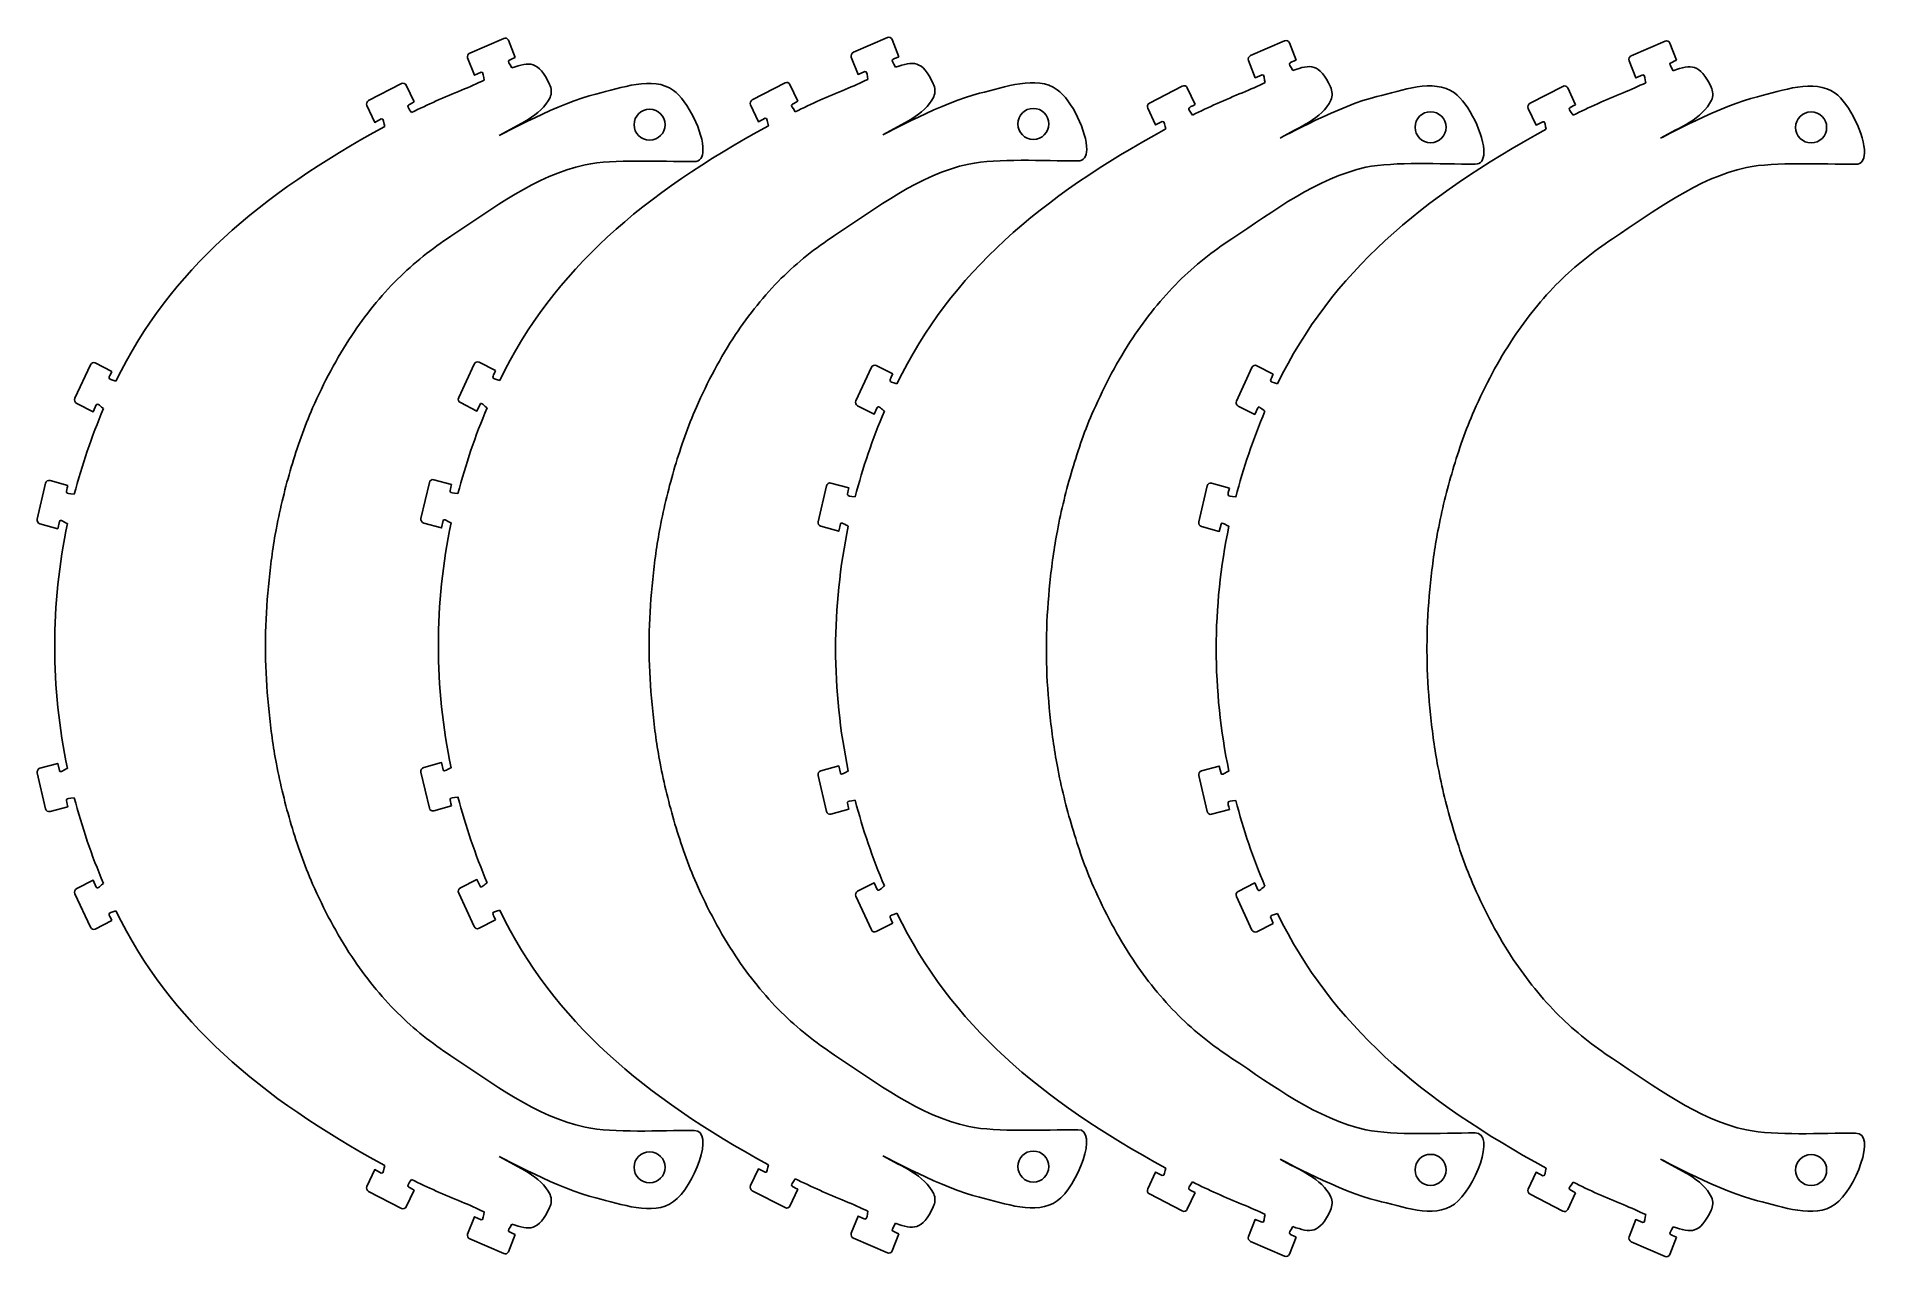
# Model space of a CAD drawing. Extents: x 0 to 1126, y 0 to 747.
import ezdxf

# ---------------------------------------------------------------- set-up
doc = ezdxf.new("R2010")
doc.units = 0
doc.layers.add('Layer_1', color=7, linetype='CONTINUOUS')

msp = doc.modelspace()

# ---------------------------------------------------------------- linework, layer by layer
at = {"layer": 'Layer_1', "color": 1}
for points in [[(285.630718, 745.85727), (264.869019, 736.861172)], [(292.656118, 734.111173), (288.554617, 744.667872)], [(520.482676, 746.301705), (499.720977, 737.305606)], [(527.508076, 734.555607), (523.406575, 745.112307)], [(763.619747, 744.30173), (742.858048, 735.305632)], [(996.564336, 744.199759), (975.802629, 735.20366)], [(263.57802, 733.845574), (267.679619, 723.288875), (271.880719, 725.109273)], [(498.429978, 734.290009), (502.531577, 723.733309), (506.732677, 725.553707)], [(741.567048, 732.290034), (745.668648, 721.733335), (749.869747, 723.553733)], [(770.645136, 732.555633), (766.543646, 743.112332)], [(1003.589721, 732.453661), (999.488216, 743.010361)], [(974.51163, 732.188062), (978.61323, 721.631363), (982.814329, 723.451761)], [(223.038932, 718.144375), (202.941334, 707.749878)], [(230.851442, 706.908075), (226.037042, 717.159974)], [(457.890882, 718.58881), (437.793284, 708.194312)], [(465.703384, 707.35251), (460.888985, 717.604409)], [(701.027953, 716.588835), (680.930355, 706.194338)], [(708.840455, 705.352535), (704.026055, 715.604434)], [(933.97261, 716.486863), (913.875012, 706.092366)], [(941.785037, 705.250563), (936.970637, 715.502463)], [(201.859331, 704.654177), (206.671841, 694.402179), (210.740124, 696.505679)], [(436.711285, 705.098611), (441.523784, 694.846613), (445.592086, 696.950113)], [(679.848356, 703.098637), (684.660854, 692.846639), (688.729156, 694.950139)], [(912.793013, 702.996665), (917.605511, 692.744667), (921.673813, 694.848167)], [(407.636615, 677.308984), (407.636615, 677.310378)], [(642.488574, 677.753418), (642.488574, 677.754813)], [(885.625643, 675.753444), (885.625632, 675.754838)], [(1118.570383, 675.651472), (1118.570308, 675.652867)], [(32.716759, 546.076093), (23.240161, 525.529197)], [(45.785041, 542.005694), (35.687467, 547.140495)], [(267.568705, 546.520528), (258.092104, 525.973631)], [(280.637003, 542.450128), (270.539402, 547.58493)], [(510.705776, 544.520553), (501.229175, 523.973657)], [(523.774073, 540.450154), (513.676473, 545.584955)], [(743.650433, 544.418582), (734.173832, 523.871685)], [(756.718731, 540.348182), (746.62113, 545.482984)], [(24.287053, 522.421798), (34.382775, 517.286996), (36.300771, 521.445198)], [(259.139007, 522.866232), (269.234706, 517.731431), (271.152703, 521.889633)], [(502.276077, 520.866258), (512.371777, 515.731456), (514.289773, 519.889658)], [(735.220735, 520.764286), (745.316434, 515.629485), (747.23443, 519.787687)], [(5.29096, 473.583745), (0.15617, 451.546645)], [(18.912074, 472.236045), (7.988257, 475.226245)], [(240.142907, 474.02818), (235.008109, 451.99108)], [(253.764005, 472.68048), (242.840208, 475.670679)], [(496.901076, 470.680505), (485.977278, 473.670705)], [(729.845733, 470.578534), (718.921936, 473.568733)], [(22.800754, 466.755704), (22.800754, 466.792744)], [(257.652704, 467.200139), (257.652704, 467.237178)], [(483.279977, 472.028205), (478.14518, 449.991105)], [(500.789775, 465.200164), (500.789775, 465.237204)], [(716.224634, 471.926234), (711.089837, 449.889134)], [(733.734432, 465.098193), (733.734432, 465.135232)], [(236.662408, 449.158982), (247.586307, 446.168782), (248.625307, 450.627782)], [(1.810469, 448.714547), (12.734361, 445.724348), (13.773353, 450.183347)], [(479.799479, 447.159007), (490.723378, 444.168808), (491.762378, 448.627807)], [(712.744136, 447.057036), (723.668035, 444.066836), (724.707035, 448.525835)], [(10.804648, 373.902038), (10.804648, 373.8907)], [(245.656606, 374.346473), (245.656606, 374.335134)], [(488.793676, 372.346498), (488.793676, 372.33516)], [(721.738333, 372.244526), (721.738333, 372.233188)], [(0.15617, 296.244206), (5.29096, 274.207106)], [(13.773353, 297.607482), (12.734361, 302.066492), (1.810469, 299.076282)], [(235.008109, 296.688641), (240.142907, 274.651541)], [(248.625307, 298.051916), (247.586307, 302.510927), (236.662408, 299.520716)], [(478.14518, 294.688666), (483.279977, 272.651566)], [(491.762378, 296.051942), (490.723378, 300.510952), (479.799479, 297.520742)], [(711.089837, 294.586695), (716.224634, 272.549595)], [(724.707035, 295.94997), (723.668035, 300.408981), (712.744136, 297.41877)], [(7.988257, 272.564486), (18.912074, 275.55481)], [(22.800754, 280.998085), (22.800754, 281.037014)], [(242.840208, 273.008921), (253.764005, 275.999245)], [(257.652704, 281.44252), (257.652704, 281.481449)], [(485.977278, 271.008946), (496.901076, 273.99927)], [(500.789775, 279.442545), (500.789775, 279.481474)], [(718.921936, 270.906974), (729.845733, 273.897298)], [(733.734432, 279.340573), (733.734432, 279.379503)], [(36.300771, 226.34752), (34.382775, 230.505832), (24.287053, 225.371042)], [(271.152703, 226.791955), (269.234706, 230.950266), (259.139007, 225.815476)], [(514.289773, 224.79198), (512.371777, 228.950292), (502.276077, 223.815502)], [(747.23443, 224.690009), (745.316434, 228.84832), (735.220735, 223.71353)], [(23.240161, 222.263628), (32.716759, 201.71672)], [(258.092104, 222.708063), (267.568705, 202.161154)], [(501.229175, 220.708088), (510.705776, 200.16118)], [(734.173832, 220.606116), (743.650433, 200.059208)], [(35.687467, 200.652216), (45.785041, 205.789538)], [(270.539402, 201.096651), (280.637003, 206.233973)], [(513.676473, 199.096676), (523.774073, 204.233998)], [(746.62113, 198.994704), (756.718731, 204.132027)], [(210.740124, 51.289535), (206.671841, 53.393068), (201.859331, 43.141139)], [(445.592086, 51.733969), (441.523784, 53.837503), (436.711285, 43.585573)], [(688.729156, 49.733995), (684.660854, 51.837528), (679.848356, 41.585599)], [(921.673813, 49.632023), (917.605511, 51.735557), (912.793013, 41.483627)], [(202.941334, 40.045441), (223.038932, 29.650872)], [(226.037042, 30.63525), (230.851442, 40.887255)], [(437.793284, 40.489876), (457.890882, 30.095307)], [(460.888985, 31.079685), (465.703384, 41.33169)], [(680.930355, 38.489901), (701.027953, 28.095332)], [(704.026055, 29.07971), (708.840455, 39.331715)], [(913.875012, 38.38793), (933.97261, 27.993361)], [(936.970713, 28.977738), (941.785112, 39.229744)], [(271.880719, 22.686073), (267.679619, 24.506369), (263.57802, 13.949771)], [(506.732677, 23.130508), (502.531577, 24.950803), (498.429978, 14.394206)], [(749.869747, 21.130533), (745.668648, 22.950829), (741.567048, 12.394231)], [(982.814405, 21.028561), (978.613305, 22.848857), (974.511706, 12.29226)], [(288.554617, 3.127473), (292.656118, 13.684071)], [(499.720977, 11.378484), (520.482676, 2.382377)], [(523.406575, 3.571908), (527.508076, 14.128505)], [(766.543646, 1.571933), (770.645147, 12.128531)], [(999.488291, 1.469962), (1003.589796, 12.026559)], [(264.869019, 10.934049), (285.630718, 1.937943)], [(742.858048, 9.378509), (763.619747, 0.382403)], [(975.802705, 9.276537), (996.564411, 0.280431)]]:
    msp.add_lwpolyline(points, dxfattribs=at)
for points in [[(374.97806, 683.505579)], [(609.830018, 683.950051)], [(852.96704, 681.950039)], [(1085.911716, 681.848105)], [(374.97806, 64.289483)], [(609.830018, 64.733918)], [(852.96704, 62.733943)], [(1085.911754, 62.631971)]]:
    msp.add_lwpolyline(points, close=True, dxfattribs=at)
for points in [[(288.554617, 744.667872), (288.106119, 745.827072), (286.790319, 746.359872), (285.630718, 745.85727)], [(523.406575, 745.112307), (522.958077, 746.271507), (521.642276, 746.804307), (520.482676, 746.301705)], [(766.543646, 743.112332), (766.095148, 744.271532), (764.779347, 744.804332), (763.619747, 744.30173)], [(999.488216, 743.010361), (999.039737, 744.16956), (997.723932, 744.70236), (996.564336, 744.199759)], [(264.869019, 736.861172), (263.71022, 736.358774), (263.128623, 735.002072), (263.57802, 733.845574)], [(290.61322, 727.712773), (289.088517, 730.631275), (288.14342, 731.524672), (288.771418, 732.228375)], [(288.771418, 732.228375), (289.206619, 732.717174), (290.393916, 733.131973), (292.656118, 734.111173)], [(313.761614, 717.650274), (306.770415, 732.342173), (301.611217, 731.572275), (290.61322, 727.712773)], [(499.720977, 737.305606), (498.562178, 736.803209), (497.980581, 735.446506), (498.429978, 734.290009)], [(525.465177, 728.157208), (523.940475, 731.07571), (522.995377, 731.969107), (523.623376, 732.672809)], [(523.623376, 732.672809), (524.058577, 733.161608), (525.245874, 733.576407), (527.508076, 734.555607)], [(548.613572, 718.094708), (541.622373, 732.786607), (536.463174, 732.01671), (525.465177, 728.157208)], [(742.858048, 735.305632), (741.699249, 734.803234), (741.117651, 733.446532), (741.567048, 732.290034)], [(766.760435, 730.672835), (767.195637, 731.161634), (768.382934, 731.576433), (770.645136, 732.555633)], [(975.802629, 735.20366), (974.64383, 734.701263), (974.062233, 733.34456), (974.51163, 732.188062)], [(999.705009, 730.570863), (1000.140222, 731.059662), (1001.327523, 731.474461), (1003.589721, 732.453661)], [(271.880719, 725.109273), (273.454718, 725.791175), (273.138519, 721.885975), (273.751819, 720.318174)], [(389.59562, 713.990074), (376.709821, 723.210676), (357.555623, 715.324077), (342.113223, 711.775274)], [(506.732677, 725.553707), (508.306676, 726.235609), (507.990477, 722.330409), (508.603777, 720.762608)], [(624.447576, 714.434508), (611.561778, 723.655111), (592.40758, 715.768511), (576.965182, 712.219709)], [(749.869747, 723.553733), (751.443747, 724.235635), (751.127548, 720.330435), (751.740848, 718.762634)], [(768.602237, 726.157233), (767.077534, 729.075735), (766.132437, 729.969132), (766.760435, 730.672835)], [(791.750631, 716.094734), (784.759432, 730.786633), (779.600234, 730.016735), (768.602237, 726.157233)], [(867.584637, 712.434534), (854.698838, 721.655136), (835.54464, 713.768537), (820.102241, 710.219734)], [(982.814329, 723.451761), (984.388328, 724.133663), (984.072129, 720.228463), (984.685429, 718.660662)], [(1001.546811, 726.055262), (1000.022112, 728.973763), (999.077041, 729.867161), (999.705009, 730.570863)], [(1024.695243, 715.992762), (1017.704025, 730.684661), (1012.544819, 729.914764), (1001.546811, 726.055262)], [(1100.529302, 712.332562), (1087.643495, 721.553165), (1068.489305, 713.666565), (1053.046913, 710.117763)], [(226.037042, 717.159974), (225.509836, 718.282275), (224.16062, 718.724876), (223.038932, 718.144375)], [(259.88662, 714.152174), (249.323223, 709.898376), (239.122423, 705.302275), (229.224544, 700.433477)], [(273.751819, 720.318174), (269.36242, 718.252076), (264.72562, 716.100475), (259.88662, 714.152174)], [(342.113223, 711.775274), (321.164627, 706.961075), (282.84953, 686.359277), (282.84953, 686.359277)], [(313.992128, 709.659975), (315.150825, 712.059877), (314.906728, 715.243777), (313.761614, 717.650274)], [(407.636615, 677.310378), (407.907834, 687.917678), (398.436217, 707.664075), (389.59562, 713.990074)], [(460.888985, 717.604409), (460.361782, 718.726709), (459.012582, 719.169311), (457.890882, 718.58881)], [(494.738578, 714.596608), (484.175181, 710.342811), (473.974381, 705.746709), (464.076483, 700.877911)], [(508.603777, 720.762608), (504.214378, 718.696511), (499.577578, 716.544909), (494.738578, 714.596608)], [(576.965182, 712.219709), (556.016585, 707.40551), (517.701488, 686.803712), (517.701488, 686.803712)], [(517.701488, 686.803712), (529.247887, 693.590011), (543.207087, 698.42911), (548.844085, 710.10441)], [(548.844085, 710.10441), (550.002783, 712.504311), (549.758686, 715.688211), (548.613572, 718.094708)], [(642.488574, 677.754813), (642.759774, 688.362113), (633.288175, 708.10851), (624.447576, 714.434508)], [(704.026055, 715.604434), (703.498853, 716.726735), (702.149653, 717.169336), (701.027953, 716.588835)], [(737.875648, 712.596634), (727.312252, 708.342836), (717.111451, 703.746735), (707.213554, 698.877937)], [(751.740848, 718.762634), (747.351448, 716.696536), (742.714649, 714.544935), (737.875648, 712.596634)], [(820.102241, 710.219734), (799.153644, 705.405535), (760.838547, 684.803737), (760.838547, 684.803737)], [(791.981145, 708.104435), (793.139842, 710.504337), (792.895745, 713.688237), (791.750631, 716.094734)], [(885.625632, 675.754838), (885.896813, 686.362138), (876.425235, 706.108535), (867.584637, 712.434534)], [(936.970637, 715.502463), (936.44351, 716.624763), (935.09431, 717.067365), (933.97261, 716.486863)], [(970.82023, 712.494662), (960.256833, 708.240865), (950.056033, 703.644763), (940.158135, 698.775965)], [(984.685429, 718.660662), (980.29603, 716.594565), (975.65923, 714.442963), (970.82023, 712.494662)], [(1053.046913, 710.117763), (1032.098316, 705.303564), (993.783208, 684.701765), (993.783208, 684.701765)], [(1024.925794, 708.002464), (1026.084484, 710.402365), (1025.840402, 713.586265), (1024.695243, 715.992762)], [(1118.570308, 675.652867), (1118.841678, 686.260166), (1109.36988, 706.006563), (1100.529302, 712.332562)], [(202.941334, 707.749878), (201.818134, 707.169577), (201.332049, 705.777777), (201.859331, 704.654177)], [(229.224544, 700.433477), (227.510529, 703.227575), (226.526642, 704.019076), (227.103436, 704.763575)], [(227.103436, 704.763575), (227.505237, 705.280675), (228.66113, 705.776076), (230.851442, 706.908075)], [(282.84953, 686.359277), (294.395929, 693.145577), (308.355129, 697.984676), (313.992128, 709.659975)], [(365.47255, 693.01109), (365.47255, 698.260838), (369.728312, 702.516601), (374.97806, 702.516601)], [(374.97806, 702.516601), (380.227809, 702.516601), (384.483571, 698.260839), (384.483571, 693.01109)], [(437.793284, 708.194312), (436.670085, 707.614011), (436.183984, 706.222212), (436.711285, 705.098611)], [(464.076483, 700.877911), (462.362483, 703.67201), (461.378585, 704.463511), (461.955382, 705.20801)], [(461.955382, 705.20801), (462.357184, 705.725109), (463.513084, 706.220511), (465.703384, 707.35251)], [(600.324507, 693.455562), (600.324508, 698.705311), (604.58027, 702.961073), (609.830018, 702.961073)], [(609.830018, 702.961073), (615.079767, 702.961073), (619.335529, 698.705311), (619.335529, 693.455562)], [(680.930355, 706.194338), (679.807155, 705.614037), (679.321055, 704.222237), (679.848356, 703.098637)], [(707.213554, 698.877937), (705.499553, 701.672035), (704.515655, 702.463536), (705.092453, 703.208035)], [(705.092453, 703.208035), (705.494254, 703.725135), (706.650155, 704.220536), (708.840455, 705.352535)], [(760.838547, 684.803737), (772.384946, 691.590037), (786.344146, 696.429136), (791.981145, 708.104435)], [(843.461529, 691.45555), (843.461529, 696.705298), (847.717291, 700.961061), (852.96704, 700.961061)], [(852.96704, 700.961061), (858.216788, 700.961061), (862.47255, 696.705298), (862.472551, 691.45555)], [(913.875012, 706.092366), (912.751812, 705.512065), (912.265712, 704.120265), (912.793013, 702.996665)], [(940.158135, 698.775965), (938.444135, 701.570064), (937.460237, 702.361565), (938.037034, 703.106063)], [(938.037034, 703.106063), (938.438836, 703.623163), (939.594736, 704.118565), (941.785037, 705.250563)], [(993.783208, 684.701765), (1005.329588, 691.488065), (1019.288819, 696.327164), (1024.925794, 708.002464)], [(1076.406205, 691.353616), (1076.406205, 696.603365), (1080.661967, 700.859127), (1085.911716, 700.859127)], [(1085.911716, 700.859127), (1091.161464, 700.859127), (1095.417227, 696.603365), (1095.417227, 691.353616)], [(212.89642, 691.94128), (136.390361, 650.204384), (81.439249, 604.032089), (48.330061, 535.952997)], [(210.740124, 696.505679), (212.264445, 697.293279), (212.177327, 693.464078), (212.89642, 691.94128)], [(447.748385, 692.385714), (371.242293, 650.648819), (316.291199, 604.476524), (283.182004, 536.397431)], [(374.97806, 683.505579), (369.728312, 683.505579), (365.47255, 687.761341), (365.47255, 693.01109)], [(384.483571, 693.01109), (384.483571, 687.761341), (380.227809, 683.505579), (374.97806, 683.505579)], [(445.592086, 696.950113), (447.116384, 697.737714), (447.029285, 693.908512), (447.748385, 692.385714)], [(690.885456, 690.38574), (614.379364, 648.648844), (559.42827, 602.476549), (526.319075, 534.397457)], [(609.830018, 683.950051), (604.58027, 683.950052), (600.324508, 688.205814), (600.324507, 693.455562)], [(619.335529, 693.455562), (619.335529, 688.205814), (615.079767, 683.950052), (609.830018, 683.950051)], [(688.729156, 694.950139), (690.253455, 695.737739), (690.166355, 691.908538), (690.885456, 690.38574)], [(923.830113, 690.283768), (847.32402, 648.546873), (792.372927, 602.374577), (759.263732, 534.295485)], [(852.96704, 681.950039), (847.717291, 681.950039), (843.461529, 686.205801), (843.461529, 691.45555)], [(862.472551, 691.45555), (862.47255, 686.205801), (858.216788, 681.950039), (852.96704, 681.950039)], [(921.673813, 694.848167), (923.198112, 695.635767), (923.111013, 691.806566), (923.830113, 690.283768)], [(1085.911716, 681.848105), (1080.661967, 681.848105), (1076.406205, 686.103867), (1076.406205, 691.353616)], [(1095.417227, 691.353616), (1095.417227, 686.103867), (1091.161464, 681.848105), (1085.911716, 681.848105)], [(402.220616, 670.406686), (405.931417, 670.406686), (407.530516, 673.158386), (407.636615, 677.308984)], [(637.072575, 670.851121), (640.783374, 670.851121), (642.382474, 673.602821), (642.488574, 677.753418)], [(253.345634, 624.74259), (279.22773, 641.825588), (305.040329, 661.767387), (335.449123, 668.494586)], [(335.449123, 668.494586), (353.432121, 672.036986), (380.75712, 670.406686), (402.220616, 670.406686)], [(488.197592, 625.187025), (514.079688, 642.270023), (539.892287, 662.211821), (570.301081, 668.93902)], [(570.301081, 668.93902), (588.28408, 672.48142), (615.609077, 670.851121), (637.072575, 670.851121)], [(731.334663, 623.18705), (757.216759, 640.270048), (783.029357, 660.211847), (813.438152, 666.939046)], [(813.438152, 666.939046), (831.42115, 670.481446), (858.746148, 668.851146), (880.209645, 668.851146)], [(880.209645, 668.851146), (883.920445, 668.851146), (885.519544, 671.602846), (885.625643, 675.753444)], [(964.279384, 623.085079), (990.161477, 640.168077), (1015.97406, 660.109875), (1046.382888, 666.837074)], [(1046.382888, 666.837074), (1064.365879, 670.379474), (1091.690878, 668.749175), (1113.154359, 668.749175)], [(1113.154359, 668.749175), (1116.865174, 668.749175), (1118.464254, 671.500875), (1118.570383, 675.651472)], [(220.728432, 598.517993), (230.620928, 608.354394), (241.702634, 617.058093), (253.345634, 624.74259)], [(455.580393, 598.962428), (465.472894, 608.798829), (476.554592, 617.502528), (488.197592, 625.187025)], [(698.717464, 596.962453), (708.609964, 606.798854), (719.691663, 615.502553), (731.334663, 623.18705)], [(931.662185, 596.860481), (941.554686, 606.696882), (952.636384, 615.400582), (964.279384, 623.085079)], [(192.681543, 564.037499), (200.912635, 576.356195), (210.222556, 588.071694), (220.728432, 598.517993)], [(427.533497, 564.481934), (435.764597, 576.80063), (445.074494, 588.516128), (455.580393, 598.962428)], [(670.670568, 562.481959), (678.901667, 574.800655), (688.211565, 586.516154), (698.717464, 596.962453)], [(903.615289, 562.379987), (911.846389, 574.698683), (921.156287, 586.414182), (931.662185, 596.860481)], [(168.71866, 519.676202), (175.577331, 535.019703), (183.344146, 550.063298), (192.681543, 564.037499)], [(403.570599, 520.120637), (410.4293, 535.464137), (418.1961, 550.507733), (427.533497, 564.481934)], [(646.707672, 518.120662), (653.56637, 533.464163), (661.33317, 548.507758), (670.670568, 562.481959)], [(879.652391, 518.01869), (886.511092, 533.362191), (894.277892, 548.405786), (903.615289, 562.379987)], [(35.687467, 547.140495), (34.582258, 547.702496), (33.245855, 547.223494), (32.716759, 546.076093)], [(44.142572, 538.011595), (44.142572, 538.666595), (44.75134, 539.767496), (45.785041, 542.005694)], [(270.539402, 547.58493), (269.434204, 548.14693), (268.097805, 547.667928), (267.568705, 546.520528)], [(278.994503, 538.45603), (278.994503, 539.11103), (279.603302, 540.21193), (280.637003, 542.450128)], [(513.676473, 545.584955), (512.571275, 546.146956), (511.234876, 545.667954), (510.705776, 544.520553)], [(746.62113, 545.482984), (745.515932, 546.044984), (744.179533, 545.565982), (743.650433, 544.418582)], [(48.330061, 535.952997), (45.367252, 537.051694), (44.142572, 537.085195), (44.142572, 538.011595)], [(283.182004, 536.397431), (280.219202, 537.496128), (278.994503, 537.52963), (278.994503, 538.45603)], [(522.131574, 536.456055), (522.131574, 537.111055), (522.740373, 538.211956), (523.774073, 540.450154)], [(526.319075, 534.397457), (523.356273, 535.496154), (522.131574, 535.529655), (522.131574, 536.456055)], [(755.076231, 536.354084), (755.076231, 537.009083), (755.68503, 538.109984), (756.718731, 540.348182)], [(759.263732, 534.295485), (756.30093, 535.394182), (755.076231, 535.427684), (755.076231, 536.354084)], [(23.240161, 525.529197), (22.71065, 524.382197), (23.181201, 522.984596), (24.287053, 522.421798)], [(40.697155, 519.224495), (33.396242, 502.112399), (27.429163, 484.570502), (22.800754, 466.755704)], [(36.300771, 521.445198), (37.00297, 522.966798), (39.195965, 520.069696), (40.697155, 519.224495)], [(155.638662, 483.330507), (159.350157, 495.660103), (163.464135, 507.921203), (168.71866, 519.676202)], [(258.092104, 525.973631), (257.562608, 524.826632), (258.033106, 523.429031), (259.139007, 522.866232)], [(275.549105, 519.66893), (268.248204, 502.556834), (262.281105, 485.014937), (257.652704, 467.200139)], [(271.152703, 521.889633), (271.854905, 523.411233), (274.047904, 520.514131), (275.549105, 519.66893)], [(390.490601, 483.774942), (394.2021, 496.104538), (398.3161, 508.365638), (403.570599, 520.120637)], [(501.229175, 523.973657), (500.699678, 522.826657), (501.170176, 521.429056), (502.276077, 520.866258)], [(514.289773, 519.889658), (514.991975, 521.411258), (517.184974, 518.514156), (518.686176, 517.668955)], [(734.173832, 523.871685), (733.644335, 522.724685), (734.114834, 521.327084), (735.220735, 520.764286)], [(747.23443, 519.787687), (747.936633, 521.309286), (750.129631, 518.412184), (751.630833, 517.566984)], [(518.686176, 517.668955), (511.385275, 500.556859), (505.418176, 483.014962), (500.789775, 465.200164)], [(633.627673, 481.774967), (637.339173, 494.104563), (641.453172, 506.365663), (646.707672, 518.120662)], [(751.630833, 517.566984), (744.329932, 500.454887), (738.362833, 482.91299), (733.734432, 465.098193)], [(866.572393, 481.672996), (870.283892, 494.002592), (874.397892, 506.263692), (879.652391, 518.01869)], [(7.988257, 475.226245), (6.791659, 475.554232), (5.578166, 474.814242), (5.29096, 473.583745)], [(146.537031, 446.035611), (148.960237, 458.600411), (151.949957, 471.077609), (155.638662, 483.330507)], [(242.840208, 475.670679), (241.643609, 475.998667), (240.430109, 475.258677), (240.142907, 474.02818)], [(381.389004, 446.480045), (383.812203, 459.044845), (386.801903, 471.522044), (390.490601, 483.774942)], [(485.977278, 473.670705), (484.78068, 473.998692), (483.56718, 473.258702), (483.279977, 472.028205)], [(624.526074, 444.480071), (626.949274, 457.044871), (629.938973, 469.522069), (633.627673, 481.774967)], [(718.921936, 473.568733), (717.725337, 473.89672), (716.511837, 473.156731), (716.224634, 471.926234)], [(857.470796, 444.378099), (859.893995, 456.942899), (862.883695, 469.420097), (866.572393, 481.672996)], [(18.109378, 467.991946), (17.97596, 468.632943), (18.352023, 469.835645), (18.912074, 472.236045)], [(22.800754, 466.792744), (19.548055, 467.306045), (18.302058, 467.067742), (18.109378, 467.991946)], [(252.961305, 468.436381), (252.827812, 469.077377), (253.203913, 470.28008), (253.764005, 472.68048)], [(257.652704, 467.237178), (254.400005, 467.75048), (253.154004, 467.512177), (252.961305, 468.436381)], [(496.098376, 466.436406), (495.964883, 467.077403), (496.340984, 468.280105), (496.901076, 470.680505)], [(500.789775, 465.237204), (497.537076, 465.750505), (496.291075, 465.512202), (496.098376, 466.436406)], [(729.043033, 466.334435), (728.90954, 466.975431), (729.285641, 468.178133), (729.845733, 470.578534)], [(733.734432, 465.135232), (730.481733, 465.648534), (729.235732, 465.410231), (729.043033, 466.334435)], [(0.15617, 451.546645), (-0.131074, 450.316247), (0.613455, 449.042247), (1.810469, 448.714547)], [(13.773353, 450.183347), (14.158865, 451.836747), (16.960553, 449.356946), (18.593649, 448.876647)], [(235.008109, 451.99108), (234.720903, 450.760681), (235.465409, 449.486682), (236.662408, 449.158982)], [(248.625307, 450.627782), (249.010807, 452.281181), (251.812507, 449.80138), (253.445606, 449.321082)], [(18.593649, 448.876647), (13.457876, 424.16185), (10.858052, 399.03374), (10.804648, 373.902038)], [(141.996043, 414.195729), (143.10095, 424.859211), (144.50716, 435.508898), (146.537031, 446.035611)], [(253.445606, 449.321082), (248.309807, 424.606285), (245.710006, 399.478174), (245.656606, 374.346473)], [(376.848004, 414.640163), (377.952904, 425.303646), (379.359103, 435.953333), (381.389004, 446.480045)], [(478.14518, 449.991105), (477.857973, 448.760707), (478.60248, 447.486707), (479.799479, 447.159007)], [(496.582677, 447.321107), (491.446878, 422.60631), (488.847077, 397.4782), (488.793676, 372.346498)], [(491.762378, 448.627807), (492.147878, 450.281207), (494.949577, 447.801406), (496.582677, 447.321107)], [(619.985074, 412.640189), (621.089974, 423.303671), (622.496174, 433.953358), (624.526074, 444.480071)], [(711.089837, 449.889134), (710.802631, 448.658735), (711.547137, 447.384736), (712.744136, 447.057036)], [(729.527334, 447.219136), (724.391535, 422.504339), (721.791734, 397.376228), (721.738333, 372.244526)], [(724.707035, 448.525835), (725.092535, 450.179235), (727.894235, 447.699434), (729.527334, 447.219136)], [(852.929796, 412.538217), (854.034696, 423.201699), (855.440895, 433.851386), (857.470796, 444.378099)], [(139.927659, 382.338321), (140.163879, 392.977009), (140.899148, 403.611012), (141.996043, 414.195729)], [(374.779605, 382.782755), (375.015901, 393.421444), (375.751102, 404.055446), (376.848004, 414.640163)], [(617.916675, 380.782781), (618.152974, 391.421469), (618.888174, 402.055472), (619.985074, 412.640189)], [(850.861397, 380.680809), (851.097693, 391.319498), (851.832894, 401.9535), (852.929796, 412.538217)], [(10.804648, 373.8907), (10.857561, 348.758998), (13.457876, 323.628884), (18.593649, 298.914216)], [(139.841485, 373.896898), (139.830147, 376.711398), (139.864163, 379.525521), (139.927659, 382.338321)], [(139.927659, 365.455513), (139.865674, 368.268426), (139.836572, 371.082511), (139.841485, 373.896898)], [(245.656606, 374.335134), (245.709595, 349.203433), (248.309807, 324.073319), (253.445606, 299.35865)], [(374.693621, 374.341333), (374.683794, 377.155833), (374.71781, 379.969956), (374.779605, 382.782755)], [(374.779605, 365.899948), (374.717621, 368.712861), (374.688594, 371.526945), (374.693621, 374.341333)], [(488.793676, 372.33516), (488.846665, 347.203458), (491.446878, 322.073344), (496.582677, 297.358676)], [(617.830675, 372.341358), (617.820659, 375.155858), (617.854675, 377.969981), (617.916675, 380.782781)], [(617.916675, 363.899973), (617.854675, 366.712886), (617.825675, 369.526971), (617.830675, 372.341358)], [(721.738333, 372.233188), (721.791322, 347.101486), (724.391535, 321.971372), (729.527334, 297.256704)], [(850.775413, 372.239386), (850.765586, 375.053887), (850.799224, 377.868009), (850.861397, 380.680809)], [(850.861397, 363.798001), (850.799413, 366.610914), (850.770386, 369.424999), (850.775413, 372.239386)], [(141.996043, 333.598105), (140.899148, 344.182822), (140.163955, 354.816824), (139.927659, 365.455513)], [(376.848004, 334.04254), (375.751102, 344.627257), (375.015905, 355.261259), (374.779605, 365.899948)], [(619.985074, 332.042565), (618.888174, 342.627282), (618.152975, 353.261284), (617.916675, 363.899973)], [(852.929796, 331.940593), (851.832894, 342.525311), (851.097697, 353.159313), (850.861397, 363.798001)], [(146.537031, 301.75831), (144.50716, 312.285011), (143.10095, 322.934623), (141.996043, 333.598105)], [(381.389004, 302.202744), (379.359103, 312.729446), (377.952904, 323.379057), (376.848004, 334.04254)], [(624.526074, 300.20277), (622.496174, 310.729471), (621.089974, 321.379083), (619.985074, 332.042565)], [(857.470796, 300.100798), (855.440895, 310.627499), (854.034696, 321.277111), (852.929796, 331.940593)], [(1.810469, 299.076282), (0.613455, 298.748597), (-0.131036, 297.474594), (0.15617, 296.244206)], [(18.593649, 298.914216), (16.960553, 298.433913), (14.158865, 295.954014), (13.773353, 297.607482)], [(155.638662, 264.463334), (151.949957, 276.716334), (148.960237, 289.193536), (146.537031, 301.75831)], [(236.662408, 299.520716), (235.465409, 299.193031), (234.720906, 297.919028), (235.008109, 296.688641)], [(253.445606, 299.35865), (251.812507, 298.878348), (249.010807, 296.398449), (248.625307, 298.051916)], [(390.490601, 264.907769), (386.801903, 277.160769), (383.812203, 289.637971), (381.389004, 302.202744)], [(479.799479, 297.520742), (478.60248, 297.193057), (477.857977, 295.919054), (478.14518, 294.688666)], [(496.582677, 297.358676), (494.949577, 296.878373), (492.147878, 294.398474), (491.762378, 296.051942)], [(633.627673, 262.907794), (629.938973, 275.160794), (626.949274, 287.637996), (624.526074, 300.20277)], [(712.744136, 297.41877), (711.547137, 297.091085), (710.802634, 295.817082), (711.089837, 294.586695)], [(729.527334, 297.256704), (727.894235, 296.776402), (725.092535, 294.296503), (724.707035, 295.94997)], [(866.572393, 262.805822), (862.883695, 275.058823), (859.893995, 287.536025), (857.470796, 300.100798)], [(5.29096, 274.207106), (5.578204, 272.976492), (6.791659, 272.236612), (7.988257, 272.564486)], [(18.912074, 275.55481), (18.351948, 277.955188), (17.975847, 279.157909), (18.109378, 279.798917)], [(18.109378, 279.798917), (18.302134, 280.723087), (19.548055, 280.484788), (22.800754, 280.998085)], [(22.800754, 281.037014), (27.429163, 263.222213), (33.396242, 245.680445), (40.697155, 228.568219)], [(240.142907, 274.651541), (240.430113, 273.420927), (241.643609, 272.681047), (242.840208, 273.008921)], [(253.764005, 275.999245), (253.203906, 278.399622), (252.827805, 279.602344), (252.961305, 280.243351)], [(252.961305, 280.243351), (253.154023, 281.167521), (254.400005, 280.929222), (257.652704, 281.44252)], [(257.652704, 281.481449), (262.281105, 263.666647), (268.248204, 246.124879), (275.549105, 229.012654)], [(483.279977, 272.651566), (483.567184, 271.420952), (484.78068, 270.681072), (485.977278, 271.008946)], [(496.901076, 273.99927), (496.340976, 276.399648), (495.964876, 277.602369), (496.098376, 278.243377)], [(496.098376, 278.243377), (496.291056, 279.167547), (497.537076, 278.929248), (500.789775, 279.442545)], [(500.789775, 279.481474), (505.418176, 261.666673), (511.385275, 244.124905), (518.686176, 227.012679)], [(716.224634, 272.549595), (716.511841, 271.318981), (717.725337, 270.5791), (718.921936, 270.906974)], [(729.845733, 273.897298), (729.285633, 276.297676), (728.909533, 277.500397), (729.043033, 278.141405)], [(729.043033, 278.141405), (729.235751, 279.065575), (730.481733, 278.827276), (733.734432, 279.340573)], [(733.734432, 279.379503), (738.362833, 261.564701), (744.329932, 244.022933), (751.630833, 226.910708)], [(168.71866, 228.117624), (163.464135, 239.872747), (159.350157, 252.133723), (155.638662, 264.463334)], [(403.570599, 228.562059), (398.3161, 240.317182), (394.2021, 252.578157), (390.490601, 264.907769)], [(646.707672, 226.562084), (641.453172, 238.317207), (637.339173, 250.578183), (633.627673, 262.907794)], [(879.652391, 226.460113), (874.397892, 238.215236), (870.283892, 250.476211), (866.572393, 262.805822)], [(24.287053, 225.371042), (23.181163, 224.808232), (22.71065, 223.410639), (23.240161, 222.263628)], [(40.697155, 228.568219), (39.195965, 227.723117), (37.00297, 224.825921), (36.300771, 226.34752)], [(192.681543, 183.756331), (183.344146, 197.730528), (175.577331, 212.774142), (168.71866, 228.117624)], [(259.139007, 225.815476), (258.033106, 225.252667), (257.562608, 223.855073), (258.092104, 222.708063)], [(275.549105, 229.012654), (274.047904, 228.167552), (271.854905, 225.270355), (271.152703, 226.791955)], [(427.533497, 184.200766), (418.1961, 198.174963), (410.4293, 213.218577), (403.570599, 228.562059)], [(518.686176, 227.012679), (517.184974, 226.167577), (514.991975, 223.270381), (514.289773, 224.79198)], [(670.670568, 182.200791), (661.33317, 196.174988), (653.56637, 211.218602), (646.707672, 226.562084)], [(751.630833, 226.910708), (750.129631, 226.065606), (747.936633, 223.168409), (747.23443, 224.690009)], [(903.615289, 182.098819), (894.277892, 196.073016), (886.511092, 211.116631), (879.652391, 226.460113)], [(502.276077, 223.815502), (501.170176, 223.252692), (500.699678, 221.855099), (501.229175, 220.708088)], [(735.220735, 223.71353), (734.114834, 223.150721), (733.644335, 221.753127), (734.173832, 220.606116)], [(45.785041, 205.789538), (44.75134, 208.027736), (44.141363, 209.128751), (44.142572, 209.783629)], [(44.142572, 209.783629), (44.142572, 210.710029), (45.367252, 210.743516), (48.330061, 211.842224)], [(48.330061, 211.842224), (81.439249, 143.763151), (136.390361, 97.590935), (212.89642, 55.854032)], [(280.637003, 206.233973), (279.603302, 208.472171), (278.993305, 209.573185), (278.994503, 210.228064)], [(278.994503, 210.228064), (278.994503, 211.154464), (280.219202, 211.18795), (283.182004, 212.286659)], [(283.182004, 212.286659), (316.291199, 144.207585), (371.242293, 98.035369), (447.748385, 56.298466)], [(523.774073, 204.233998), (522.740373, 206.472196), (522.130376, 207.573211), (522.131574, 208.228089)], [(522.131574, 208.228089), (522.131574, 209.154489), (523.356273, 209.187976), (526.319075, 210.286684)], [(526.319075, 210.286684), (559.42827, 142.207611), (614.379364, 96.035395), (690.885456, 54.298492)], [(756.718731, 204.132027), (755.68503, 206.370225), (755.075033, 207.471239), (755.076231, 208.126118)], [(755.076231, 208.126118), (755.076231, 209.052517), (756.30093, 209.086004), (759.263732, 210.184713)], [(759.263732, 210.184713), (792.372927, 142.105639), (847.32402, 95.933423), (923.830113, 54.19652)], [(32.716759, 201.71672), (33.245855, 200.569218), (34.582258, 200.090351), (35.687467, 200.652216)], [(267.568705, 202.161154), (268.097805, 201.013652), (269.434204, 200.534786), (270.539402, 201.096651)], [(510.705776, 200.16118), (511.234876, 199.013677), (512.571275, 198.534811), (513.676473, 199.096676)], [(743.650433, 200.059208), (744.179533, 198.911706), (745.515932, 198.43284), (746.62113, 198.994704)], [(220.728432, 149.275856), (210.222556, 159.722242), (200.912635, 171.437642), (192.681543, 183.756331)], [(455.580393, 149.72029), (445.074494, 160.166677), (435.764597, 171.882077), (427.533497, 184.200766)], [(698.717464, 147.720316), (688.211565, 158.166702), (678.901667, 169.882102), (670.670568, 182.200791)], [(931.662185, 147.618344), (921.156287, 158.06473), (911.846389, 169.780131), (903.615289, 182.098819)], [(253.345634, 123.051228), (241.702634, 130.735839), (230.620928, 139.439523), (220.728432, 149.275856)], [(488.197592, 123.495663), (476.554592, 131.180273), (465.472894, 139.883957), (455.580393, 149.72029)], [(731.334663, 121.495688), (719.691663, 129.180299), (708.609964, 137.883983), (698.717464, 147.720316)], [(964.279384, 121.393717), (952.636384, 129.078327), (941.554686, 137.782011), (931.662185, 147.618344)], [(335.449123, 79.299346), (305.040329, 86.026338), (279.22773, 105.968332), (253.345634, 123.051228)], [(570.301081, 79.743781), (539.892287, 86.470772), (514.079688, 106.412767), (488.197592, 123.495663)], [(813.438152, 77.743806), (783.029357, 84.470798), (757.216759, 104.412792), (731.334663, 121.495688)], [(1046.382888, 77.641834), (1015.97406, 84.368826), (990.161477, 104.310821), (964.279384, 121.393717)], [(402.220616, 77.385242), (380.75712, 77.385242), (353.432121, 75.756757), (335.449123, 79.299346)], [(637.072575, 77.829677), (615.609077, 77.829677), (588.28408, 76.201192), (570.301081, 79.743781)], [(389.59562, 33.80325), (401.895517, 42.604635), (415.414617, 77.385242), (402.220616, 77.385242)], [(624.447576, 34.247684), (636.747475, 43.049069), (650.266575, 77.829677), (637.072575, 77.829677)], [(880.209645, 75.829702), (858.746148, 75.829702), (831.42115, 74.201217), (813.438152, 77.743806)], [(867.584648, 32.24771), (879.884545, 41.049095), (893.403646, 75.829702), (880.209645, 75.829702)], [(1113.154359, 75.727731), (1091.690878, 75.727731), (1064.365879, 74.099246), (1046.382888, 77.641834)], [(1100.529377, 32.145738), (1112.829282, 40.947123), (1126.348348, 75.727731), (1113.154359, 75.727731)], [(313.992128, 38.135268), (308.355129, 49.810568), (294.395929, 54.649837), (282.84953, 61.436053)], [(282.84953, 61.436053), (282.84953, 61.436053), (321.164627, 40.83404), (342.113223, 36.020056)], [(374.97806, 64.289483), (369.728312, 64.289483), (365.47255, 60.033721), (365.47255, 54.783972)], [(384.483571, 54.783972), (384.483571, 60.033721), (380.227809, 64.289483), (374.97806, 64.289483)], [(548.844085, 38.579703), (543.207087, 50.255002), (529.247887, 55.094271), (517.701488, 61.880488)], [(517.701488, 61.880488), (517.701488, 61.880488), (556.016585, 41.278474), (576.965182, 36.46449)], [(609.830018, 64.733918), (604.58027, 64.733917), (600.324508, 60.478155), (600.324507, 55.228407)], [(619.335529, 55.228407), (619.335529, 60.478155), (615.079767, 64.733917), (609.830018, 64.733918)], [(791.981156, 36.579728), (786.344158, 48.255028), (772.384958, 53.094297), (760.838559, 59.880513)], [(760.838559, 59.880513), (760.838559, 59.880513), (799.153656, 39.2785), (820.102252, 34.464516)], [(852.96704, 62.733943), (847.717291, 62.733943), (843.461529, 58.478181), (843.461529, 53.228432)], [(862.472551, 53.228432), (862.47255, 58.478181), (858.216788, 62.733943), (852.96704, 62.733943)], [(1024.92587, 36.477757), (1019.288894, 48.153056), (1005.329664, 52.992325), (993.783284, 59.778542)], [(993.783284, 59.778542), (993.783284, 59.778542), (1032.098392, 39.176528), (1053.046988, 34.362544)], [(1085.911754, 62.631971), (1080.662005, 62.631971), (1076.406243, 58.376209), (1076.406243, 53.126461)], [(1095.417265, 53.12646), (1095.417264, 58.376209), (1091.161502, 62.631971), (1085.911754, 62.631971)], [(212.89642, 55.854032), (212.177327, 54.33126), (212.264445, 50.502259), (210.740124, 51.289535)], [(227.103436, 43.031759), (226.526642, 43.776364), (227.510529, 44.567646), (229.224544, 47.36185)], [(229.224544, 47.36185), (239.122423, 42.493063), (249.323223, 37.896969), (259.88662, 33.643036)], [(365.47255, 54.783972), (365.47255, 49.534224), (369.728312, 45.278461), (374.97806, 45.278461)], [(374.97806, 45.278461), (380.227809, 45.278461), (384.483571, 49.534224), (384.483571, 54.783972)], [(447.748385, 56.298466), (447.029285, 54.775695), (447.116384, 50.946694), (445.592086, 51.733969)], [(461.955382, 43.476194), (461.378585, 44.220798), (462.362483, 45.01208), (464.076483, 47.806285)], [(464.076483, 47.806285), (473.974381, 42.937498), (484.175181, 38.341404), (494.738578, 34.08747)], [(600.324507, 55.228407), (600.324528, 49.978673), (604.580284, 45.722934), (609.830018, 45.722934)], [(609.830018, 45.722934), (615.079752, 45.722934), (619.335508, 49.978673), (619.335529, 55.228407)], [(690.885456, 54.298492), (690.166355, 52.77572), (690.253455, 48.946719), (688.729156, 49.733995)], [(705.092453, 41.476219), (704.515655, 42.220824), (705.499553, 43.012106), (707.213554, 45.80631)], [(707.213554, 45.80631), (717.111451, 40.937523), (727.312252, 36.341429), (737.875648, 32.087496)], [(843.461529, 53.228432), (843.461529, 47.978684), (847.717291, 43.722921), (852.96704, 43.722921)], [(852.96704, 43.722921), (858.216788, 43.722921), (862.47255, 47.978684), (862.472551, 53.228432)], [(923.830113, 54.19652), (923.111013, 52.673749), (923.198112, 48.844748), (921.673813, 49.632023)], [(938.03711, 41.374247), (937.460313, 42.118852), (938.444211, 42.910134), (940.158211, 45.704338)], [(940.158211, 45.704338), (950.056109, 40.835551), (960.256909, 36.239457), (970.820306, 31.985524)], [(1076.406243, 53.126461), (1076.406243, 47.876712), (1080.662005, 43.62095), (1085.911754, 43.62095)], [(1085.911754, 43.62095), (1091.161502, 43.62095), (1095.417264, 47.876712), (1095.417265, 53.12646)], [(201.859331, 43.141139), (201.332049, 42.017447), (201.818134, 40.625939), (202.941334, 40.045441)], [(230.851442, 40.887255), (228.66113, 42.019564), (227.505237, 42.514644), (227.103436, 43.031759)], [(313.761614, 30.145045), (314.906716, 32.55147), (315.150813, 35.735646), (313.992128, 38.135268)], [(342.113223, 36.020056), (357.555623, 32.471042), (376.709821, 24.58264), (389.59562, 33.80325)], [(436.711285, 43.585573), (436.183984, 42.461882), (436.670277, 41.070373), (437.793284, 40.489876)], [(465.703384, 41.33169), (463.513084, 42.463999), (462.357184, 42.959079), (461.955382, 43.476194)], [(494.738578, 34.08747), (499.577578, 32.1392), (504.214378, 29.987779), (508.603777, 27.921474)], [(548.613572, 30.58948), (549.758674, 32.995905), (550.002771, 36.180081), (548.844085, 38.579703)], [(576.965182, 36.46449), (592.40758, 32.915477), (611.561778, 25.027074), (624.447576, 34.247684)], [(679.848356, 41.585599), (679.321055, 40.461907), (679.807348, 39.070399), (680.930355, 38.489901)], [(708.840455, 39.331715), (706.650155, 40.464024), (705.494254, 40.959104), (705.092453, 41.476219)], [(791.750643, 28.589505), (792.895745, 30.99593), (793.139842, 34.180106), (791.981156, 36.579728)], [(820.102252, 34.464516), (835.544652, 30.915502), (854.698849, 23.0271), (867.584648, 32.24771)], [(912.793013, 41.483627), (912.265712, 40.359936), (912.752005, 38.968427), (913.875012, 38.38793)], [(941.785112, 39.229744), (939.594812, 40.362052), (938.438912, 40.857133), (938.03711, 41.374247)], [(1024.695319, 28.487534), (1025.840402, 30.893959), (1026.084484, 34.078135), (1024.92587, 36.477757)], [(1053.046988, 34.362544), (1068.489381, 30.81353), (1087.643571, 22.925128), (1100.529377, 32.145738)], [(223.038932, 29.650872), (224.16062, 29.070337), (225.509836, 29.515187), (226.037042, 30.63525)], [(259.88662, 33.643036), (264.72562, 31.694765), (269.36242, 29.543345), (273.751819, 27.477039)], [(273.751819, 27.477039), (273.138519, 25.909669), (273.454711, 22.004246), (271.880719, 22.686073)], [(290.61322, 20.082546), (301.611217, 16.222855), (306.770415, 15.453267), (313.761614, 30.145045)], [(457.890882, 30.095307), (459.012582, 29.514771), (460.361782, 29.959622), (460.888985, 31.079685)], [(508.603777, 27.921474), (507.990477, 26.354104), (508.306668, 22.448681), (506.732677, 23.130508)], [(525.465177, 20.52698), (536.463174, 16.667289), (541.622373, 15.897702), (548.613572, 30.58948)], [(701.027953, 28.095332), (702.149653, 27.514797), (703.498853, 27.959647), (704.026055, 29.07971)], [(737.875648, 32.087496), (742.714649, 30.139225), (747.351448, 27.987805), (751.740848, 25.921499)], [(751.740848, 25.921499), (751.127548, 24.354129), (751.443739, 20.448706), (749.869747, 21.130533)], [(768.602248, 18.527006), (779.600245, 14.667315), (784.759443, 13.897727), (791.750643, 28.589505)], [(933.97261, 27.993361), (935.09431, 27.412825), (936.44351, 27.857676), (936.970713, 28.977738)], [(970.820306, 31.985524), (975.659306, 30.037253), (980.296106, 27.885833), (984.685505, 25.819528)], [(984.685505, 25.819528), (984.072205, 24.252158), (984.388396, 20.346735), (982.814405, 21.028561)], [(1001.546886, 18.425034), (1012.544895, 14.565343), (1017.704101, 13.795756), (1024.695319, 28.487534)], [(263.57802, 13.949771), (263.128623, 12.793161), (263.710228, 11.436348), (264.869019, 10.934049)], [(288.771418, 15.566842), (288.14342, 16.270666), (289.088521, 17.163957), (290.61322, 20.082546)], [(292.656118, 13.684071), (290.393916, 14.663346), (289.206619, 15.078263), (288.771418, 15.566842)], [(498.429978, 14.394206), (497.980581, 13.237595), (498.562185, 11.880783), (499.720977, 11.378484)], [(523.623376, 16.011277), (522.995377, 16.7151), (523.940478, 17.608392), (525.465177, 20.52698)], [(527.508076, 14.128505), (525.245874, 15.107781), (524.058577, 15.522697), (523.623376, 16.011277)], [(741.567048, 12.394231), (741.117651, 11.237621), (741.699256, 9.880808), (742.858048, 9.378509)], [(766.760447, 14.011302), (766.132448, 14.715126), (767.077549, 15.608417), (768.602248, 18.527006)], [(770.645147, 12.128531), (768.382945, 13.107806), (767.195648, 13.522723), (766.760447, 14.011302)], [(974.511706, 12.29226), (974.062308, 11.135649), (974.643913, 9.778836), (975.802705, 9.276537)], [(999.705085, 13.909331), (999.077117, 14.613154), (1000.022187, 15.506445), (1001.546886, 18.425034)], [(1003.589796, 12.026559), (1001.327598, 13.005835), (1000.140298, 13.420751), (999.705085, 13.909331)], [(285.630718, 1.937943), (286.790319, 1.435644), (288.106119, 1.976116), (288.554617, 3.127473)], [(520.482676, 2.382377), (521.642276, 1.880078), (522.958077, 2.420551), (523.406575, 3.571908)], [(763.619747, 0.382403), (764.779347, -0.119896), (766.095148, 0.420576), (766.543646, 1.571933)], [(996.564411, 0.280431), (997.724008, -0.221868), (999.039813, 0.318604), (999.488291, 1.469962)]]:
    msp.add_open_spline(points, degree=3, dxfattribs=at)

doc.saveas('drawing.dxf')
